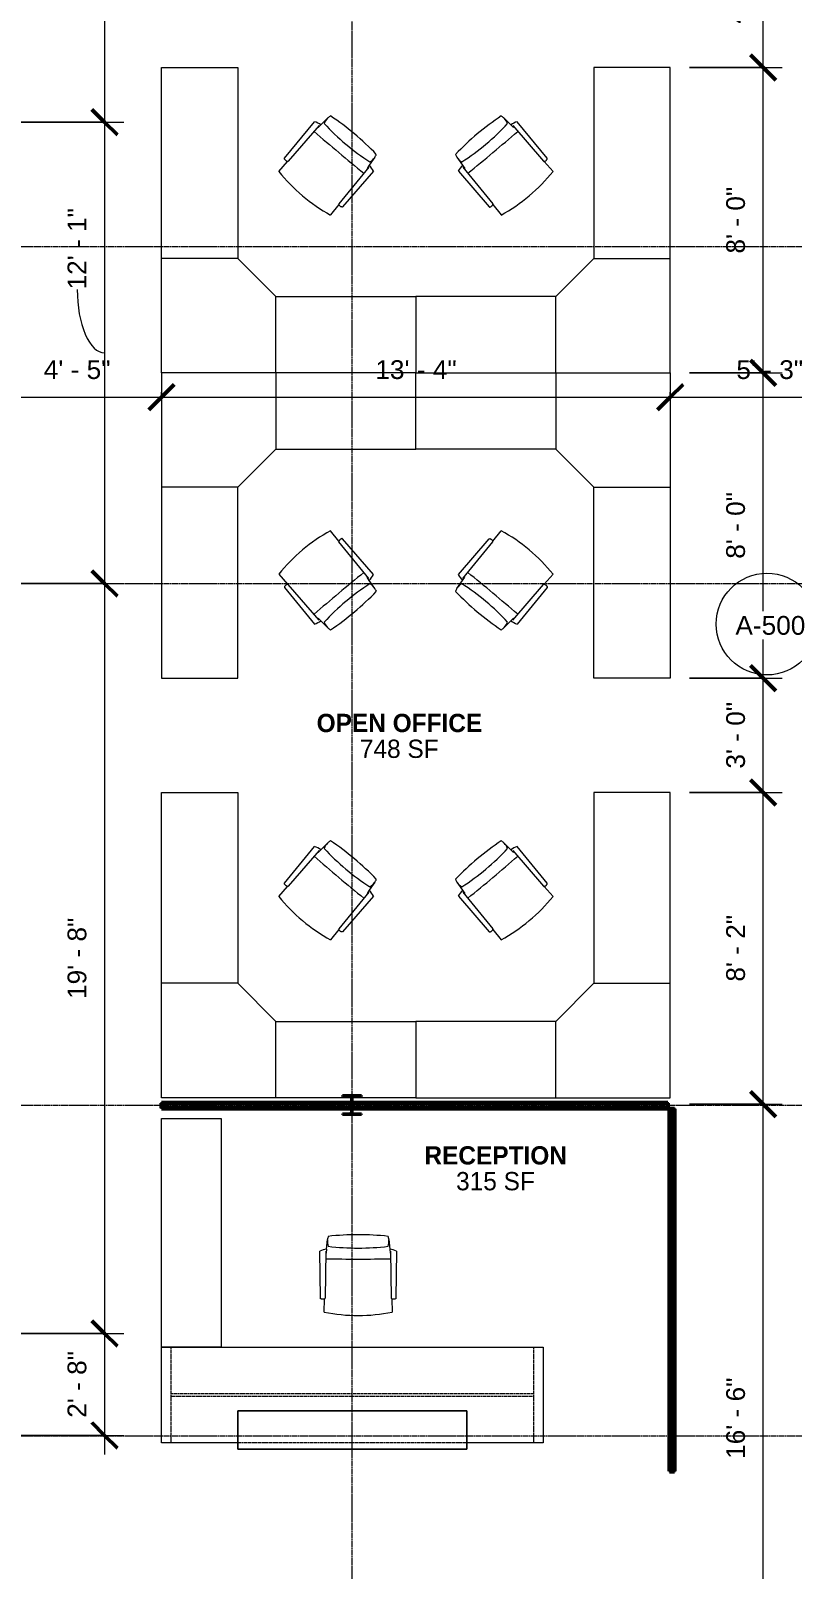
# Model space of a CAD drawing. Header units: inches. Extents: x 30 to 2293, y -1876 to -115.
# Drawn here: x 1599.4 to 1838.8, y -1320.5 to -836.6 of the extents above; entities that cross this region are included whole.
import ezdxf

# ---------------------------------------------------------------- set-up
doc = ezdxf.new("R2010")
doc.units = ezdxf.units.IN
doc.header["$MEASUREMENT"] = 0
doc.linetypes.add('Dash', pattern=[0.25, 0.125, -0.125])
doc.linetypes.add('Grid Line 1_2_', pattern=[0.875, 0.5, -0.125, 0.125, -0.125])
for name, color, linetype, lineweight in [('A-ANNO-DIMS', 211, 'Continuous', 9), ('A-ANNO-DIMS-64', 211, 'Continuous', 9), ('A-AREA-IDEN', 2, 'Continuous', 9), ('A-GLAZ-CWMG', 51, 'Continuous', 9), ('A-WALL', 113, 'Continuous', 18), ('A-WALL-PATT', 111, 'Continuous', 60), ('G-ANNO-SYMB', 111, 'Continuous', 9), ('I-FURN', 30, 'Continuous', 9), ('I-FURN-PNLS', 30, 'Continuous', 9), ('I-FURN-PNLS-HDLN', 30, 'Dash', 9), ('S-COLS', 52, 'Continuous', 9), ('S-GRID', 1, 'Continuous', 9)]:
    doc.layers.add(name, color=color, linetype=linetype, lineweight=lineweight)
doc.styles.add('Arial', font='arial.ttf', dxfattribs={"height": 5.901198})
doc.styles.add('Century Gothic', font='GOTHIC.TTF', dxfattribs={"height": 5.748447})
doc.styles.add('Century Gothic_B', font='GOTHICB.TTF', dxfattribs={"height": 5.744479})
doc.dimstyles.new('Linear_-_3_32__Arial', dxfattribs={"dimscale": 12, "dimtxt": 6, "dimasz": 0.666667, "dimexe": 0.5, "dimexo": 0.333333, "dimgap": 0.333333, "dimtad": 1, "dimdec": 0, "dimzin": 1, "dimdsep": 46, "dimlunit": 4, "dimtxsty": 'Arial', "dimblk1": 'OBLIQUE', "dimblk2": 'OBLIQUE', "dimsah": 1, "dimcen": 0.09, "dimdle": 0.5, "dimazin": 0, "dimtfac": 1, "dimtdec": 4, "dimtix": 1, "dimtmove": 0, "dimatfit": 3, "dimfxl": 1, "dimtvp": 1, "dimfrac": 2, "dimtolj": 1, "dimtzin": 0, "dimarcsym": 2})
doc.dimstyles.new('Linear_-_3_32__Arial_1', dxfattribs={"dimscale": 12, "dimtxt": 6, "dimasz": 0.666667, "dimexe": 0.5, "dimexo": 0.333333, "dimgap": 0.333333, "dimtad": 1, "dimdec": 0, "dimzin": 1, "dimdsep": 46, "dimlunit": 4, "dimtxsty": 'Arial', "dimblk1": 'OBLIQUE', "dimblk2": 'OBLIQUE', "dimsah": 1, "dimcen": 0.09, "dimdle": 0.5, "dimazin": 0, "dimtfac": 1, "dimtdec": 4, "dimtix": 1, "dimtmove": 0, "dimatfit": 3, "dimfxl": 1, "dimtvp": 1, "dimfrac": 2, "dimtolj": 1, "dimtzin": 0, "dimarcsym": 2})
doc.dimstyles.new('Linear_-_3_32__Arial_2', dxfattribs={"dimscale": 12, "dimtxt": 6, "dimasz": 0.666667, "dimexe": 0.5, "dimexo": 0.333333, "dimgap": 0.333333, "dimtad": 1, "dimdec": 0, "dimzin": 1, "dimdsep": 46, "dimlunit": 4, "dimtxsty": 'Arial', "dimblk1": 'OBLIQUE', "dimblk2": 'OBLIQUE', "dimsah": 1, "dimcen": 0.09, "dimdle": 0.5, "dimazin": 0, "dimtfac": 1, "dimtdec": 4, "dimtix": 1, "dimtmove": 0, "dimatfit": 3, "dimfxl": 1, "dimtvp": 1, "dimfrac": 2, "dimtolj": 1, "dimtzin": 0, "dimarcsym": 2})
doc.dimstyles.new('Linear_-_3_32__Arial_3', dxfattribs={"dimscale": 12, "dimtxt": 6, "dimasz": 0.666667, "dimexe": 0.5, "dimexo": 0.333333, "dimgap": 0.333333, "dimtad": 1, "dimdec": 0, "dimzin": 1, "dimdsep": 46, "dimlunit": 4, "dimtxsty": 'Arial', "dimblk1": 'OBLIQUE', "dimblk2": 'OBLIQUE', "dimsah": 1, "dimcen": 0.09, "dimdle": 0.5, "dimazin": 0, "dimtfac": 1, "dimtdec": 4, "dimtix": 1, "dimtmove": 0, "dimatfit": 3, "dimfxl": 1, "dimtvp": 1, "dimfrac": 2, "dimtolj": 1, "dimtzin": 0, "dimarcsym": 2})
doc.dimstyles.new('Linear_-_3_32__Arial_4', dxfattribs={"dimscale": 12, "dimtxt": 6, "dimasz": 0.666667, "dimexe": 0.5, "dimexo": 0.333333, "dimgap": 0.333333, "dimtad": 1, "dimdec": 0, "dimzin": 1, "dimdsep": 46, "dimlunit": 4, "dimtxsty": 'Arial', "dimblk1": 'OBLIQUE', "dimblk2": 'OBLIQUE', "dimsah": 1, "dimcen": 0.09, "dimdle": 0.5, "dimazin": 0, "dimtfac": 1, "dimtdec": 4, "dimtix": 1, "dimtmove": 1, "dimatfit": 3, "dimfxl": 1, "dimtvp": 1, "dimfrac": 2, "dimtolj": 1, "dimtzin": 0, "dimarcsym": 2})

# ---------------------------------------------------------------- blocks, each defined once
blk = doc.blocks.new('Open Source Metal Building_Exterior_rvt-1-Floor Plan - Office Annex')
at = {"layer": 'S-COLS'}
h = blk.add_hatch(dxfattribs=at)
h.set_pattern_fill('FP_4', color=256, style=0, pattern_type=2)
h.set_pattern_definition([(45, (0, 0), (-6.335677, 6.335677), []), (45, (0, 9.6), (-6.335677, 6.335677), [])])
h.paths.add_polyline_path([(1703.31, -1177.46), (1703.31, -1177.2), (1700.92, -1177.2), (1700.57, -1177.05), (1700.43, -1176.71), (1700.43, -1172.22), (1700.57, -1171.87), (1700.92, -1171.73), (1703.31, -1171.73), (1703.31, -1171.47), (1697.32, -1171.47), (1697.32, -1171.73), (1699.71, -1171.73), (1700.05, -1171.87), (1700.2, -1172.22), (1700.2, -1176.71), (1700.05, -1177.05), (1699.71, -1177.2), (1697.32, -1177.2), (1697.32, -1177.46)], flags=0)
at = {"layer": 'S-COLS', "color": 90, "lineweight": 40}
for p, q in [((1703.31, -1171.47), (1697.32, -1171.47)), ((1697.32, -1171.47), (1697.32, -1171.73)), ((1697.32, -1171.73), (1699.71, -1171.73)), ((1700.2, -1172.22), (1700.2, -1176.71)), ((1700.43, -1176.71), (1700.43, -1172.22)), ((1700.92, -1171.73), (1703.31, -1171.73)), ((1703.31, -1171.73), (1703.31, -1171.47)), ((1699.71, -1177.2), (1697.32, -1177.2)), ((1697.32, -1177.2), (1697.32, -1177.46)), ((1697.32, -1177.46), (1703.31, -1177.46)), ((1703.31, -1177.2), (1700.92, -1177.2)), ((1703.31, -1177.46), (1703.31, -1177.2))]:
    blk.add_line(p, q, dxfattribs=at)
for centre, start, end in [((1699.71, -1172.22), 0, 90), ((1700.92, -1172.22), 90, 180), ((1699.71, -1176.71), 270, 0), ((1700.92, -1176.71), 180, 270)]:
    blk.add_arc(centre, 0.49, start, end, dxfattribs=at)
at = {"layer": 'S-GRID', "linetype": 'Grid Line 1_2_'}
for p, q in [((1700.31, -114.83), (1700.31, -1843.89)), ((62.02, -904.46), (2260.57, -904.46)), ((62.02, -1010.46), (2260.57, -1010.46)), ((62.02, -1174.46), (2260.57, -1174.46)), ((62.02, -1278.46), (2260.57, -1278.46))]:
    blk.add_line(p, q, dxfattribs=at)
blk = doc.blocks.new('Haworth_XSeries-Common_Top - 18_75_ x 72_-274885-Floor Plan - Office Annex')
at = {"layer": 'I-FURN-PNLS'}
for p, q in [((-36, 9.375), (36, 9.375)), ((-36, -9.375), (-36, 9.375)), ((36, 9.375), (36, -9.375)), ((36, -9.375), (-36, -9.375))]:
    blk.add_line(p, q, dxfattribs=at)
blk = doc.blocks.new('Haworth_Patterns-Workwall-Table-Special - SPECIAL-274886-Floor Plan - Office Annex')
at = {"layer": 'I-FURN-PNLS'}
for p, q in [((-81, 11), (-57, 11)), ((-81, -19), (-81, 11)), ((15, 11), (39, 11)), ((39, 11), (39, -19)), ((39, -19), (-81, -19))]:
    blk.add_line(p, q, dxfattribs=at)
at = {"layer": 'I-FURN-PNLS', "linetype": 'Dash'}
for p, q in [((-78, -19), (-78, 11)), ((36, -19), (36, 11)), ((-78, -3.5), (36, -3.5)), ((36, -4.5), (-78, -4.5))]:
    blk.add_line(p, q, dxfattribs=at)
blk = doc.blocks.new('Haworth_Patterns-Special_Reception - Special-274887-Floor Plan - Office Annex')
at = {"layer": 'I-FURN-PNLS'}
for p, q in [((-36, 12), (36, 12)), ((-36, 0), (-36, 12)), ((36, 12), (-36, 12)), ((-36, 12), (-36, 0)), ((36, 12), (36, 0)), ((36, 0), (36, 12)), ((36, 0), (-36, 0)), ((-36, 0), (36, 0))]:
    blk.add_line(p, q, dxfattribs=at)
at = {"layer": 'I-FURN-PNLS-HDLN'}
blk.add_line((-36, 10), (36, 10), dxfattribs=at)
blk = doc.blocks.new('Haworth_Chair_s_con-Swivel - Swivel Chair-274888-Floor Plan - Office Annex')
at = {"layer": 'I-FURN'}
for p, q in [((-6.06, 0.91), (-6.14, 5.1)), ((15.15, 5.1), (15.06, 0.92)), ((-7.59, -14.13), (-7.39, 0.72)), ((-5.71, -14.13), (-5.91, 0.72)), ((14.71, -14.13), (14.91, 0.72)), ((16.39, 0.72), (16.59, -14.13)), ((-5.41, -14.68), (-5.52, -13.47)), ((14.41, -14.68), (14.52, -13.47)), ((-5.12, -17.75), (-5.41, -14.68)), ((14.41, -14.68), (14.12, -17.75))]:
    blk.add_line(p, q, dxfattribs=at)
for centre, radius, start, end in [((4.5, -49.55), 55.68, 78.978, 101.022), ((-3.95, -4.36), 10.43, 249.5802, 261.9385), ((4.5, -549.32), 537.71, 88.9087, 91.0916), ((12.95, -4.36), 10.43, 278.0615, 290.4198), ((-0.12, -17.19), 5.04, 162.0733, 184.2841), ((-0.12, -17.19), 5.04, 186.3806, 198.1564), ((4.5, -91.63), 76.57, 82.9413, 97.0587), ((4.5, 66.94), 86.21, 263.7379, 276.2621), ((9.12, -17.19), 5.04, 341.8436, 353.6194), ((9.12, -17.19), 5.04, 355.7159, 17.9267)]:
    blk.add_arc(centre, radius, start, end, dxfattribs=at)
for centre, start_param, end_param in [((-6.65, 0.72), 0.005718, 0.656743), ((-6.65, 0.72), 0.005718, 0.174035), ((15.65, 0.72), 2.481298, 3.135875)]:
    blk.add_ellipse(centre, major_axis=(0.739, 0), ratio=0.427808, start_param=start_param, end_param=end_param, dxfattribs=at)
for points, knots in [([(-7.39, 0.72), (-7.39, 0.77), (-7.33, 0.87), (-7.1, 0.98), (-6.82, 1.04), (-6.53, 1.04), (-6.26, 1), (-6.12, 0.95), (-6.06, 0.91)], [-1, -1, -1, -1, -0.807692, -0.615385, -0.461538, -0.307692, -0.153846, 0, 0, 0, 0]), ([(15.06, 0.92), (15.11, 0.94), (15.21, 0.98), (15.42, 1.03), (15.68, 1.04), (15.96, 1.02), (16.15, 0.96), (16.27, 0.89), (16.34, 0.84), (16.38, 0.78), (16.39, 0.74), (16.39, 0.72)], [-1, -1, -1, -1, -0.884615, -0.769231, -0.615385, -0.461538, -0.307692, -0.230769, -0.153846, -0.076923, 0, 0, 0, 0])]:
    blk.add_open_spline(points, degree=3, knots=knots, dxfattribs=at)
blk = doc.blocks.new('Work Station Desktops - 96_ x 96_-293211-Floor Plan - Office Annex')
at = {"layer": 'I-FURN-PNLS'}
for p, q in [((-3.19, -21.49), (-3.19, -117.49)), ((76.81, -21.49), (-3.19, -21.49)), ((32.81, -21.49), (32.81, -45.49)), ((76.81, -45.49), (76.81, -21.49)), ((20.81, -57.49), (32.81, -45.49)), ((32.81, -45.49), (76.81, -45.49)), ((20.81, -57.49), (-3.19, -57.49)), ((20.81, -117.49), (20.81, -57.49)), ((-3.19, -117.49), (20.81, -117.49))]:
    blk.add_line(p, q, dxfattribs=at)
blk = doc.blocks.new('Work Station Desktops - 96_ x 96_-293747-Floor Plan - Office Annex')
at = {"layer": 'I-FURN-PNLS'}
for p, q in [((-3.19, 117.49), (20.81, 117.49)), ((-3.19, 21.49), (-3.19, 117.49)), ((20.81, 117.49), (20.81, 57.49)), ((20.81, 57.49), (-3.19, 57.49)), ((20.81, 57.49), (32.81, 45.49)), ((32.81, 45.49), (76.81, 45.49)), ((32.81, 21.49), (32.81, 45.49)), ((76.81, 45.49), (76.81, 21.49)), ((76.81, 21.49), (-3.19, 21.49))]:
    blk.add_line(p, q, dxfattribs=at)
blk = doc.blocks.new('Work Station Desktops - 96_ x 96_-V1-Floor Plan - Office Annex')
at = {"layer": 'I-FURN-PNLS'}
for p, q in [((-3.19, 117.49), (20.81, 117.49)), ((-3.19, 21.49), (-3.19, 117.49)), ((20.81, 117.49), (20.81, 57.49)), ((20.81, 57.49), (-3.19, 57.49)), ((20.81, 57.49), (32.81, 45.49)), ((32.81, 45.49), (76.81, 45.49)), ((32.81, 21.49), (32.81, 45.49)), ((76.81, 45.49), (76.81, 21.49)), ((56.55, 21.49), (-3.19, 21.49)), ((76.81, 21.49), (56.82, 21.49))]:
    blk.add_line(p, q, dxfattribs=at)
blk = doc.blocks.new('Haworth_Chair_s_con-Swivel - Swivel Chair-274643-Floor Plan - Office Annex')
at = {"layer": 'I-FURN'}
for p, q in [((-5.41, 14.68), (-5.52, 13.47)), ((-5.12, 17.75), (-5.41, 14.68)), ((14.41, 14.68), (14.12, 17.75)), ((14.41, 14.68), (14.52, 13.47)), ((-7.59, 14.13), (-7.39, -0.72)), ((-5.71, 14.13), (-5.91, -0.72)), ((14.71, 14.13), (14.91, -0.72)), ((16.39, -0.72), (16.59, 14.13)), ((-6.06, -0.91), (-6.14, -5.1)), ((15.15, -5.1), (15.06, -0.92))]:
    blk.add_line(p, q, dxfattribs=at)
for centre, radius, start, end in [((-3.95, 4.36), 10.43, 98.0615, 110.4198), ((-0.12, 17.19), 5.04, 175.7159, 197.9267), ((-0.12, 17.19), 5.04, 161.8436, 173.6194), ((4.5, 91.63), 76.57, 262.9413, 277.0587), ((4.5, -66.94), 86.21, 83.7379, 96.2621), ((9.12, 17.19), 5.04, 6.3806, 18.1564), ((9.12, 17.19), 5.04, 342.0733, 4.2841), ((12.95, 4.36), 10.43, 69.5802, 81.9385), ((4.5, 549.32), 537.71, 268.9084, 271.0913), ((4.5, 49.55), 55.68, 258.978, 281.022)]:
    blk.add_arc(centre, radius, start, end, dxfattribs=at)
for centre, start_param, end_param in [((-6.65, -0.72), 5.626442, 6.277467), ((-6.65, -0.72), 6.10915, 6.277467), ((15.65, -0.72), 3.147311, 3.801887)]:
    blk.add_ellipse(centre, major_axis=(0.739, 0), ratio=0.427808, start_param=start_param, end_param=end_param, dxfattribs=at)
for points, knots in [([(-7.39, -0.72), (-7.39, -0.74), (-7.38, -0.78), (-7.34, -0.84), (-7.27, -0.89), (-7.15, -0.96), (-6.96, -1.02), (-6.68, -1.04), (-6.42, -1.03), (-6.21, -0.98), (-6.11, -0.94), (-6.06, -0.91)], [0, 0, 0, 0, 0.076923, 0.153846, 0.230769, 0.307692, 0.461538, 0.615385, 0.769231, 0.884615, 1, 1, 1, 1]), ([(15.06, -0.92), (15.12, -0.95), (15.26, -1), (15.54, -1.04), (15.82, -1.04), (16.1, -0.98), (16.33, -0.87), (16.39, -0.77), (16.39, -0.72)], [0, 0, 0, 0, 0.153846, 0.307692, 0.461538, 0.615385, 0.807692, 1, 1, 1, 1])]:
    blk.add_open_spline(points, degree=3, knots=knots, dxfattribs=at)
blk = doc.blocks.new('Rectangular Mullion - Profile_Polycarbonate_Lower-707316-Floor Plan - Office Annex')
at = {"layer": 'A-GLAZ-CWMG'}
for p, q in [((1644.06, -1173.52), (1700.2, -1173.52)), ((1644.06, -1175.45), (1644.06, -1173.88)), ((1644.06, -1173.88), (1700.2, -1173.88)), ((1644.06, -1175.52), (1644.06, -1175.45)), ((1644.06, -1175.65), (1644.06, -1175.52)), ((1644.06, -1175.52), (1700.2, -1175.52)), ((1644.06, -1175.65), (1700.2, -1175.65)), ((1700.43, -1173.52), (1796.06, -1173.52)), ((1700.43, -1173.88), (1796.06, -1173.88)), ((1700.43, -1175.52), (1796.06, -1175.52)), ((1700.43, -1175.65), (1796.06, -1175.65)), ((1796.06, -1173.88), (1796.06, -1175.45)), ((1796.06, -1175.45), (1796.06, -1175.52)), ((1796.06, -1175.52), (1796.06, -1175.65))]:
    blk.add_line(p, q, dxfattribs=at)
blk = doc.blocks.new('Rectangular Mullion - Profile_Polycarbonate_Upper and left-707353-Floor Plan - Office Annex')
at = {"layer": 'A-GLAZ-CWMG', "lineweight": 30}
for p, q in [((-3.622, 1.141125), (0, 1.141125)), ((-3.622, 0.787125), (-3.622, 1.141125)), ((-3.372, 0.787125), (-3.622, 0.787125)), ((-0.0625, 1.078625), (-3.5595, 1.078625)), ((-3.5595, 1.078625), (-3.5595, 0.849625)), ((-3.5595, 0.849625), (-3.372, 0.849625)), ((-3.372, 0.849625), (-3.372, 0.787125)), ((-0.0625, -0.922375), (-0.0625, 1.078625)), ((0, 1.141125), (0, -0.984875)), ((-2.834, -0.984875), (-2.834, -0.859875)), ((-2.834, -0.859875), (-2.7715, -0.859875)), ((0, -0.984875), (-2.834, -0.984875)), ((-2.7715, -0.859875), (-2.7715, -0.922375)), ((-2.7715, -0.922375), (-0.0625, -0.922375))]:
    blk.add_line(p, q, dxfattribs=at)
blk = doc.blocks.new('Rectangular Mullion - Profile_Polycarbonate_right-707354-Floor Plan - Office Annex')
at = {"layer": 'A-GLAZ-CWMG', "lineweight": 30}
for p, q in [((0, 1.141125), (-3.622, 1.141125)), ((-3.622, 1.141125), (-3.622, 0.787125)), ((-3.622, 0.787125), (-3.372, 0.787125)), ((-3.5595, 0.849625), (-3.5595, 1.078625)), ((-3.5595, 1.078625), (-0.0625, 1.078625)), ((-3.372, 0.849625), (-3.5595, 0.849625)), ((-3.372, 0.787125), (-3.372, 0.849625)), ((-0.0625, 1.078625), (-0.0625, -0.922375)), ((0, -0.984875), (0, 1.141125)), ((-2.7715, -0.859875), (-2.834, -0.859875)), ((-2.834, -0.859875), (-2.834, -0.984875)), ((-2.834, -0.984875), (0, -0.984875)), ((-2.7715, -0.922375), (-2.7715, -0.859875)), ((-0.0625, -0.922375), (-2.7715, -0.922375))]:
    blk.add_line(p, q, dxfattribs=at)
blk = doc.blocks.new('Rectangular Mullion - Profile_Polycarbonate_Lower-707274-Floor Plan - Office Annex')
at = {"layer": 'A-GLAZ-CWMG'}
for p, q in [((1799.95, -1179.27), (1800.08, -1179.27)), ((1799.95, -1286.03), (1799.95, -1179.27)), ((1800.08, -1179.27), (1800.15, -1179.27)), ((1800.08, -1286.03), (1800.08, -1179.27)), ((1800.15, -1179.27), (1801.72, -1179.27)), ((1801.72, -1286.03), (1801.72, -1179.27)), ((1802.08, -1286.03), (1802.08, -1179.27)), ((1800.08, -1286.03), (1799.95, -1286.03)), ((1800.15, -1286.03), (1800.08, -1286.03)), ((1801.72, -1286.03), (1800.15, -1286.03))]:
    blk.add_line(p, q, dxfattribs=at)
blk = doc.blocks.new('Rectangular Mullion - Profile_Polycarbonate_Upper and left-707355-Floor Plan - Office Annex')
at = {"layer": 'A-GLAZ-CWMG', "lineweight": 30}
for p, q in [((-2.834, 0.859875), (-2.834, 0.984875)), ((-2.834, 0.984875), (0, 0.984875)), ((-2.7715, 0.859875), (-2.834, 0.859875)), ((-0.0625, 0.922375), (-2.7715, 0.922375)), ((-2.7715, 0.922375), (-2.7715, 0.859875)), ((-0.0625, -1.078625), (-0.0625, 0.922375)), ((0, 0.984875), (0, -1.141125)), ((-3.622, -1.141125), (-3.622, -0.787125)), ((-3.622, -0.787125), (-3.372, -0.787125)), ((0, -1.141125), (-3.622, -1.141125)), ((-3.372, -0.849625), (-3.5595, -0.849625)), ((-3.5595, -0.849625), (-3.5595, -1.078625)), ((-3.5595, -1.078625), (-0.0625, -1.078625)), ((-3.372, -0.787125), (-3.372, -0.849625))]:
    blk.add_line(p, q, dxfattribs=at)
blk = doc.blocks.new('Rectangular Mullion - Profile_Polycarbonate_right-707356-Floor Plan - Office Annex')
at = {"layer": 'A-GLAZ-CWMG', "lineweight": 30}
for p, q in [((0, 0.984875), (-2.834, 0.984875)), ((-2.834, 0.984875), (-2.834, 0.859875)), ((-2.834, 0.859875), (-2.7715, 0.859875)), ((-2.7715, 0.859875), (-2.7715, 0.922375)), ((-2.7715, 0.922375), (-0.0625, 0.922375)), ((-0.0625, 0.922375), (-0.0625, -1.078625)), ((0, -1.141125), (0, 0.984875)), ((-3.372, -0.787125), (-3.622, -0.787125)), ((-3.622, -0.787125), (-3.622, -1.141125)), ((-3.622, -1.141125), (0, -1.141125)), ((-3.5595, -1.078625), (-3.5595, -0.849625)), ((-3.5595, -0.849625), (-3.372, -0.849625)), ((-0.0625, -1.078625), (-3.5595, -1.078625)), ((-3.372, -0.849625), (-3.372, -0.787125))]:
    blk.add_line(p, q, dxfattribs=at)
blk = doc.blocks.new('DIMBLOCK24-Floor Plan - Office Annex')
at = {"layer": 'A-ANNO-DIMS-64', "lineweight": 50}
for p, q in [((1829.66, -1174.16), (1825.66, -1170.16)), ((1829.66, -1174.16), (1833.66, -1178.16)), ((1829.66, -1371.84), (1825.66, -1367.84)), ((1829.66, -1371.84), (1833.66, -1375.84))]:
    blk.add_line(p, q, dxfattribs=at)
at = {"layer": 'A-ANNO-DIMS-64'}
for p, q in [((1806.44, -1174.16), (1835.66, -1174.16)), ((1829.66, -1174.16), (1806.44, -1174.16)), ((1829.66, -1377.84), (1829.66, -1174.16)), ((1828.01, -1371.84), (1835.66, -1371.84)), ((1829.66, -1371.84), (1828.01, -1371.84))]:
    blk.add_line(p, q, dxfattribs=at)
at = {"layer": 'A-ANNO-DIMS-64', "color": 0, "insert": (1818.01, -1285.74), "char_height": 5.901, "width": 30.5723, "attachment_point": 1, "rotation": 90, "line_spacing_factor": 0.938532, "style": 'Arial'}
blk.add_mtext('16\' - 6"', dxfattribs=at)
blk = doc.blocks.new('_Oblique')
at = {"color": 0, "linetype": 'ByBlock', "lineweight": -2}
blk.add_line((-0.5, -0.5), (0.5, 0.5), dxfattribs=at)
blk = doc.blocks.new('DIMBLOCK25-Floor Plan - Office Annex')
at = {"layer": 'A-ANNO-DIMS-64', "lineweight": 50}
for p, q in [((1829.66, -1076.16), (1825.66, -1072.16)), ((1829.66, -1076.16), (1833.66, -1080.16)), ((1829.66, -1174.16), (1825.66, -1170.16)), ((1829.66, -1174.16), (1833.66, -1178.16))]:
    blk.add_line(p, q, dxfattribs=at)
at = {"layer": 'A-ANNO-DIMS-64'}
for p, q in [((1806.44, -1076.16), (1835.66, -1076.16)), ((1829.66, -1076.16), (1806.44, -1076.16)), ((1829.66, -1174.16), (1829.66, -1076.16)), ((1806.44, -1174.16), (1835.66, -1174.16)), ((1829.66, -1174.16), (1806.44, -1174.16))]:
    blk.add_line(p, q, dxfattribs=at)
at = {"layer": 'A-ANNO-DIMS-64', "color": 0, "insert": (1818.01, -1135.64), "char_height": 5.901, "width": 25.1446, "attachment_point": 1, "rotation": 90, "line_spacing_factor": 0.938532, "style": 'Arial'}
blk.add_mtext('8\' - 2"', dxfattribs=at)
blk = doc.blocks.new('DIMBLOCK26-Floor Plan - Office Annex')
at = {"layer": 'A-ANNO-DIMS-64'}
for p, q in [((1806.44, -1040.16), (1835.66, -1040.16)), ((1829.66, -1040.16), (1806.44, -1040.16)), ((1829.66, -1076.16), (1829.66, -1040.16)), ((1806.44, -1076.16), (1835.66, -1076.16)), ((1829.66, -1076.16), (1806.44, -1076.16))]:
    blk.add_line(p, q, dxfattribs=at)
at = {"layer": 'A-ANNO-DIMS-64', "lineweight": 50}
for p, q in [((1829.66, -1040.16), (1825.66, -1036.16)), ((1829.66, -1040.16), (1833.66, -1044.16)), ((1829.66, -1076.16), (1825.66, -1072.16)), ((1829.66, -1076.16), (1833.66, -1080.16))]:
    blk.add_line(p, q, dxfattribs=at)
at = {"layer": 'A-ANNO-DIMS-64', "color": 0, "insert": (1818.01, -1068.64), "char_height": 5.901, "width": 25.1446, "attachment_point": 1, "rotation": 90, "line_spacing_factor": 0.938532, "style": 'Arial'}
blk.add_mtext('3\' - 0"', dxfattribs=at)
blk = doc.blocks.new('DIMBLOCK27-Floor Plan - Office Annex')
at = {"layer": 'A-ANNO-DIMS-64', "lineweight": 50}
for p, q in [((1829.66, -944.16), (1825.66, -940.16)), ((1829.66, -944.16), (1833.66, -948.16)), ((1829.66, -1040.16), (1825.66, -1036.16)), ((1829.66, -1040.16), (1833.66, -1044.16))]:
    blk.add_line(p, q, dxfattribs=at)
at = {"layer": 'A-ANNO-DIMS-64'}
for p, q in [((1806.44, -944.16), (1835.66, -944.16)), ((1829.66, -944.16), (1806.44, -944.16)), ((1829.66, -1040.16), (1829.66, -944.16)), ((1806.44, -1040.16), (1835.66, -1040.16)), ((1829.66, -1040.16), (1806.44, -1040.16))]:
    blk.add_line(p, q, dxfattribs=at)
at = {"layer": 'A-ANNO-DIMS-64', "color": 0, "insert": (1818.01, -1002.64), "char_height": 5.901, "width": 25.1446, "attachment_point": 1, "rotation": 90, "line_spacing_factor": 0.938532, "style": 'Arial'}
blk.add_mtext('8\' - 0"', dxfattribs=at)
blk = doc.blocks.new('DIMBLOCK28-Floor Plan - Office Annex')
at = {"layer": 'A-ANNO-DIMS-64', "lineweight": 50}
for p, q in [((1829.66, -848.16), (1825.66, -844.16)), ((1829.66, -848.16), (1833.66, -852.16)), ((1829.66, -944.16), (1825.66, -940.16)), ((1829.66, -944.16), (1833.66, -948.16))]:
    blk.add_line(p, q, dxfattribs=at)
at = {"layer": 'A-ANNO-DIMS-64'}
for p, q in [((1806.44, -848.16), (1835.66, -848.16)), ((1829.66, -848.16), (1806.44, -848.16)), ((1829.66, -944.16), (1829.66, -848.16)), ((1806.44, -944.16), (1835.66, -944.16)), ((1829.66, -944.16), (1806.44, -944.16))]:
    blk.add_line(p, q, dxfattribs=at)
at = {"layer": 'A-ANNO-DIMS-64', "color": 0, "insert": (1818.01, -906.64), "char_height": 5.901, "width": 25.1446, "attachment_point": 1, "rotation": 90, "line_spacing_factor": 0.938532, "style": 'Arial'}
blk.add_mtext('8\' - 0"', dxfattribs=at)
blk = doc.blocks.new('DIMBLOCK29-Floor Plan - Office Annex')
at = {"layer": 'A-ANNO-DIMS-64'}
for p, q in [((1829.66, -848.16), (1829.66, -793.41)), ((1828.01, -799.41), (1835.66, -799.41)), ((1829.66, -799.41), (1828.01, -799.41)), ((1806.44, -848.16), (1835.66, -848.16)), ((1829.66, -848.16), (1806.44, -848.16))]:
    blk.add_line(p, q, dxfattribs=at)
at = {"layer": 'A-ANNO-DIMS-64', "lineweight": 50}
for p, q in [((1829.66, -799.41), (1825.66, -795.41)), ((1829.66, -799.41), (1833.66, -803.41)), ((1829.66, -848.16), (1825.66, -844.16)), ((1829.66, -848.16), (1833.66, -852.16))]:
    blk.add_line(p, q, dxfattribs=at)
at = {"layer": 'A-ANNO-DIMS-64', "color": 0, "insert": (1818.01, -834.27), "char_height": 5.901, "width": 25.1446, "attachment_point": 1, "rotation": 90, "line_spacing_factor": 0.938532, "style": 'Arial'}
blk.add_mtext('4\' - 1"', dxfattribs=at)
blk = doc.blocks.new('DIMBLOCK34-Floor Plan - Office Annex')
at = {"layer": 'A-ANNO-DIMS-64'}
for p, q in [((1622.58, -690.46), (1622.58, -865.34)), ((1593.78, -696.46), (1628.58, -696.46)), ((1622.58, -696.46), (1593.78, -696.46)), ((1591.4, -865.34), (1628.58, -865.34)), ((1622.58, -865.34), (1591.4, -865.34))]:
    blk.add_line(p, q, dxfattribs=at)
at = {"layer": 'A-ANNO-DIMS-64', "lineweight": 50}
for p, q in [((1622.58, -696.46), (1618.58, -692.46)), ((1622.58, -696.46), (1626.58, -700.46)), ((1622.58, -865.34), (1618.58, -861.34)), ((1622.58, -865.34), (1626.58, -869.34))]:
    blk.add_line(p, q, dxfattribs=at)
at = {"layer": 'A-ANNO-DIMS-64', "color": 0, "insert": (1610.92, -793.64), "char_height": 5.901, "width": 30.5723, "attachment_point": 1, "rotation": 90, "line_spacing_factor": 0.938532, "style": 'Arial'}
blk.add_mtext('14\' - 1"', dxfattribs=at)
blk = doc.blocks.new('DIMBLOCK35-Floor Plan - Office Annex')
at = {"layer": 'A-ANNO-DIMS-64'}
for p, q in [((1591.4, -865.34), (1628.58, -865.34)), ((1622.58, -865.34), (1591.4, -865.34)), ((1622.58, -865.34), (1622.58, -1010.4)), ((1591.4, -1010.4), (1628.58, -1010.4)), ((1622.58, -1010.4), (1591.4, -1010.4))]:
    blk.add_line(p, q, dxfattribs=at)
at = {"layer": 'A-ANNO-DIMS-64', "lineweight": 50}
for p, q in [((1622.58, -865.34), (1618.58, -861.34)), ((1622.58, -865.34), (1626.58, -869.34)), ((1622.58, -1010.4), (1618.58, -1006.4)), ((1622.58, -1010.4), (1626.58, -1014.4))]:
    blk.add_line(p, q, dxfattribs=at)
at = {"layer": 'A-ANNO-DIMS-64'}
blk.add_ellipse((1622.58, -917.93), major_axis=(0, 19.94), ratio=0.432163, start_param=1.570796, end_param=3.141593, dxfattribs=at)
at = {"layer": 'A-ANNO-DIMS-64', "color": 0, "insert": (1610.92, -917.93), "char_height": 5.901, "width": 30.5723, "attachment_point": 1, "rotation": 90, "line_spacing_factor": 0.938532, "style": 'Arial'}
blk.add_mtext('12\' - 1"', dxfattribs=at)
blk = doc.blocks.new('DIMBLOCK36-Floor Plan - Office Annex')
at = {"layer": 'A-ANNO-DIMS-64', "lineweight": 50}
for p, q in [((1622.58, -1010.4), (1618.58, -1006.4)), ((1622.58, -1010.4), (1626.58, -1014.4)), ((1622.58, -1246.34), (1618.58, -1242.34)), ((1622.58, -1246.34), (1626.58, -1250.34))]:
    blk.add_line(p, q, dxfattribs=at)
at = {"layer": 'A-ANNO-DIMS-64'}
for p, q in [((1591.4, -1010.4), (1628.58, -1010.4)), ((1622.58, -1010.4), (1591.4, -1010.4)), ((1622.58, -1010.4), (1622.58, -1246.34)), ((1591.4, -1246.34), (1628.58, -1246.34)), ((1622.58, -1246.34), (1591.4, -1246.34))]:
    blk.add_line(p, q, dxfattribs=at)
at = {"layer": 'A-ANNO-DIMS-64', "color": 0, "insert": (1610.92, -1141.1), "char_height": 5.901, "width": 30.5723, "attachment_point": 1, "rotation": 90, "line_spacing_factor": 0.938532, "style": 'Arial'}
blk.add_mtext('19\' - 8"', dxfattribs=at)
blk = doc.blocks.new('DIMBLOCK37-Floor Plan - Office Annex')
at = {"layer": 'A-ANNO-DIMS-64', "lineweight": 50}
for p, q in [((1622.58, -1246.34), (1618.58, -1242.34)), ((1622.58, -1246.34), (1626.58, -1250.34)), ((1622.58, -1278.34), (1618.58, -1274.34)), ((1622.58, -1278.34), (1626.58, -1282.34))]:
    blk.add_line(p, q, dxfattribs=at)
at = {"layer": 'A-ANNO-DIMS-64'}
for p, q in [((1591.4, -1246.34), (1628.58, -1246.34)), ((1622.58, -1246.34), (1591.4, -1246.34)), ((1622.58, -1246.34), (1622.58, -1284.34)), ((1589.03, -1278.34), (1628.58, -1278.34)), ((1622.58, -1278.34), (1589.03, -1278.34))]:
    blk.add_line(p, q, dxfattribs=at)
at = {"layer": 'A-ANNO-DIMS-64', "color": 0, "insert": (1610.92, -1272.81), "char_height": 5.901, "width": 25.1446, "attachment_point": 1, "rotation": 90, "line_spacing_factor": 0.938532, "style": 'Arial'}
blk.add_mtext('2\' - 8"', dxfattribs=at)
blk = doc.blocks.new('Elevation - Filled Arrow-152140-Floor Plan - Office Annex')
at = {"layer": 'G-ANNO-SYMB'}
blk.add_circle((0, 0), 0.25, dxfattribs=at)
blk = doc.blocks.new('DIMBLOCK54-Floor Plan - Office Annex')
at = {"layer": 'A-ANNO-DIMS-64', "lineweight": 50}
for p, q in [((1587.4, -951.85), (1591.4, -947.85)), ((1640.44, -951.85), (1644.44, -947.85)), ((1587.4, -951.85), (1583.4, -955.85)), ((1640.44, -951.85), (1636.44, -955.85))]:
    blk.add_line(p, q, dxfattribs=at)
at = {"layer": 'A-ANNO-DIMS-64'}
for p, q in [((1587.4, -950.2), (1587.4, -957.85)), ((1587.4, -951.85), (1587.4, -950.2)), ((1587.4, -951.85), (1640.44, -951.85)), ((1640.44, -950.2), (1640.44, -957.85)), ((1640.44, -951.85), (1640.44, -950.2))]:
    blk.add_line(p, q, dxfattribs=at)
at = {"layer": 'A-ANNO-DIMS-64', "color": 0, "insert": (1603.44, -940.2), "char_height": 5.901, "width": 25.1446, "attachment_point": 1, "line_spacing_factor": 0.938532, "style": 'Arial'}
blk.add_mtext('4\' - 5"', dxfattribs=at)
blk = doc.blocks.new('DIMBLOCK55-Floor Plan - Office Annex')
at = {"layer": 'A-ANNO-DIMS-64', "lineweight": 50}
for p, q in [((1640.44, -951.85), (1644.44, -947.85)), ((1800.44, -951.85), (1804.44, -947.85)), ((1640.44, -951.85), (1636.44, -955.85)), ((1800.44, -951.85), (1796.44, -955.85))]:
    blk.add_line(p, q, dxfattribs=at)
at = {"layer": 'A-ANNO-DIMS-64'}
for p, q in [((1640.44, -950.2), (1640.44, -957.85)), ((1640.44, -951.85), (1640.44, -950.2)), ((1640.44, -951.85), (1800.44, -951.85)), ((1800.44, -950.2), (1800.44, -957.85)), ((1800.44, -951.85), (1800.44, -950.2))]:
    blk.add_line(p, q, dxfattribs=at)
at = {"layer": 'A-ANNO-DIMS-64', "color": 0, "insert": (1707.7, -940.2), "char_height": 5.901, "width": 30.5723, "attachment_point": 1, "line_spacing_factor": 0.938532, "style": 'Arial'}
blk.add_mtext('13\' - 4"', dxfattribs=at)
blk = doc.blocks.new('DIMBLOCK56-Floor Plan - Office Annex')
at = {"layer": 'A-ANNO-DIMS-64', "lineweight": 50}
for p, q in [((1800.44, -951.85), (1804.44, -947.85)), ((1862.94, -951.85), (1866.94, -947.85)), ((1800.44, -951.85), (1796.44, -955.85)), ((1862.94, -951.85), (1858.94, -955.85))]:
    blk.add_line(p, q, dxfattribs=at)
at = {"layer": 'A-ANNO-DIMS-64'}
for p, q in [((1800.44, -950.2), (1800.44, -957.85)), ((1800.44, -951.85), (1800.44, -950.2)), ((1800.44, -951.85), (1862.94, -951.85)), ((1862.94, -950.2), (1862.94, -957.85)), ((1862.94, -951.85), (1862.94, -950.2))]:
    blk.add_line(p, q, dxfattribs=at)
at = {"layer": 'A-ANNO-DIMS-64', "color": 0, "insert": (1821.21, -940.2), "char_height": 5.901, "width": 25.1446, "attachment_point": 1, "line_spacing_factor": 0.938532, "style": 'Arial'}
blk.add_mtext('5\' - 3"', dxfattribs=at)

msp = doc.modelspace()

# ---------------------------------------------------------------- hatches: boundary and pattern name
at = {"layer": 'A-WALL-PATT', "lineweight": 9, "transparency": 33554649}
for points in [[(1640.5, -1175.45), (1799.62, -1175.45), (1799.62, -1173.88), (1640.5, -1173.88)], [(1801.72, -1289.59), (1801.72, -1175.71), (1800.15, -1175.71), (1800.15, -1289.59)]]:
    msp.add_hatch(color=256, dxfattribs=at).paths.add_polyline_path(points, flags=0)

# ---------------------------------------------------------------- linework, layer by layer
at = {"layer": 'A-WALL', "lineweight": 60}
for p, q in [((1799.62, -1173.88), (1640.5, -1173.88)), ((1640.5, -1173.88), (1640.5, -1175.45)), ((1640.5, -1175.45), (1799.62, -1175.45)), ((1799.62, -1175.45), (1799.62, -1173.88)), ((1800.15, -1175.71), (1800.15, -1289.59)), ((1801.72, -1175.71), (1800.15, -1175.71)), ((1801.72, -1289.59), (1801.72, -1175.71)), ((1800.15, -1289.59), (1801.72, -1289.59))]:
    msp.add_line(p, q, dxfattribs=at)

# ---------------------------------------------------------------- block references
at = {"layer": 'A-GLAZ-CWMG', "extrusion": (0, 0, -1)}
msp.add_blockref('Rectangular Mullion - Profile_Polycarbonate_Upper and left-707353-Floor Plan - Office Annex', (-1640.44, -1174.66), dxfattribs=at)
at = {"layer": 'A-GLAZ-CWMG'}
for name, p in [('Rectangular Mullion - Profile_Polycarbonate_Lower-707316-Floor Plan - Office Annex', (0, 0)), ('Rectangular Mullion - Profile_Polycarbonate_right-707354-Floor Plan - Office Annex', (1799.69, -1174.66)), ('Rectangular Mullion - Profile_Polycarbonate_Lower-707274-Floor Plan - Office Annex', (0, 0))]:
    msp.add_blockref(name, p, dxfattribs=at)
at = {"layer": 'A-GLAZ-CWMG', "rotation": 90.00000000000001}
msp.add_blockref('Rectangular Mullion - Profile_Polycarbonate_right-707356-Floor Plan - Office Annex', (1800.94, -1175.65), dxfattribs=at)
at = {"layer": 'A-GLAZ-CWMG', "extrusion": (0, 0, -1), "rotation": 270}
msp.add_blockref('Rectangular Mullion - Profile_Polycarbonate_Upper and left-707355-Floor Plan - Office Annex', (-1800.94, -1289.65), dxfattribs=at)
at = {"layer": 'G-ANNO-SYMB', "xscale": 63.99999999999997, "yscale": 63.99999999999997, "zscale": 63.99999999999997}
msp.add_blockref('Elevation - Filled Arrow-152140-Floor Plan - Office Annex', (1830.84, -1023.18), dxfattribs=at)
at = {"layer": 'I-FURN'}
for name, p, rotation in [('Haworth_Chair_s_con-Swivel - Swivel Chair-274888-Floor Plan - Office Annex', (1692.19, -886.66), 139.9999999999998), ('Haworth_Chair_s_con-Swivel - Swivel Chair-274643-Floor Plan - Office Annex', (1748.69, -886.66), 40.00000000000097), ('Haworth_Chair_s_con-Swivel - Swivel Chair-274643-Floor Plan - Office Annex', (1692.19, -1001.67), 219.9999999999997), ('Haworth_Chair_s_con-Swivel - Swivel Chair-274888-Floor Plan - Office Annex', (1748.69, -1001.67), 319.9999999999995), ('Haworth_Chair_s_con-Swivel - Swivel Chair-274888-Floor Plan - Office Annex', (1692.19, -1114.66), 139.9999999999999), ('Haworth_Chair_s_con-Swivel - Swivel Chair-274643-Floor Plan - Office Annex', (1748.69, -1114.66), 40.0000000000001), ('Haworth_Chair_s_con-Swivel - Swivel Chair-274888-Floor Plan - Office Annex', (1706.8, -1234.51), 180)]:
    msp.add_blockref(name, p, dxfattribs=dict(at, rotation=rotation))
at = {"layer": 'I-FURN-PNLS'}
for name, p in [('Work Station Desktops - 96_ x 96_-293747-Floor Plan - Office Annex', (1643.62, -965.65)), ('Work Station Desktops - 96_ x 96_-293211-Floor Plan - Office Annex', (1643.62, -922.68)), ('Work Station Desktops - 96_ x 96_-V1-Floor Plan - Office Annex', (1643.62, -1193.65))]:
    msp.add_blockref(name, p, dxfattribs=at)
for name, p, rotation in [('Work Station Desktops - 96_ x 96_-293211-Floor Plan - Office Annex', (1797.25, -965.65), 180), ('Work Station Desktops - 96_ x 96_-293747-Floor Plan - Office Annex', (1797.25, -922.68), 180), ('Work Station Desktops - 96_ x 96_-293211-Floor Plan - Office Annex', (1797.25, -1193.65), 180), ('Haworth_XSeries-Common_Top - 18_75_ x 72_-274885-Floor Plan - Office Annex', (1649.81, -1214.66), 269.9999999999999), ('Haworth_Patterns-Workwall-Table-Special - SPECIAL-274886-Floor Plan - Office Annex', (1679.44, -1269.66), 180), ('Haworth_Patterns-Special_Reception - Special-274887-Floor Plan - Office Annex', (1700.44, -1270.66), 180)]:
    msp.add_blockref(name, p, dxfattribs=dict(at, rotation=rotation))

# ---------------------------------------------------------------- texts
at = {"layer": 'A-AREA-IDEN', "attachment_point": 2}
for s, insert, char_height, width, line_spacing_factor, style in [('OPEN OFFICE', (1715.27, -1051.41), 5.7445, 60.48, 0.984796, 'Century Gothic_B'), ('748 SF', (1715.22, -1059.53), 5.748, 27.648, 0.984117, 'Century Gothic'), ('RECEPTION', (1745.53, -1187.41), 5.744, 50.112, 0.984796, 'Century Gothic_B'), ('315 SF', (1745.47, -1195.52), 5.748, 27.648, 0.984117, 'Century Gothic')]:
    msp.add_mtext(s, dxfattribs=dict(at, insert=insert, char_height=char_height, width=width, line_spacing_factor=line_spacing_factor, style=style))

# ---------------------------------------------------------------- dimensions: what is measured, and where the dimension line sits
at = {"layer": 'A-ANNO-DIMS'}
for base, p1, p2, dimstyle, override, picture, middle in [((1622.58, -865.34), (1589.78, -696.46), (1587.4, -865.34), 'Linear_-_3_32__Arial', {"dimpost": '<>', "dimfxl": 168.8917}, 'DIMBLOCK34-Floor Plan - Office Annex', (1615.62, -780.9)), ((1829.66, -799.41), (1802.44, -848.16), (1824.01, -799.41), 'Linear_-_3_32__Arial_3', {"dimpost": '<>', "dimfxl": 53.308566}, 'DIMBLOCK29-Floor Plan - Office Annex', (1822.7, -823.79)), ((1829.66, -848.16), (1802.44, -944.16), (1802.44, -848.16), 'Linear_-_3_32__Arial_3', {"dimpost": '<>', "dimfxl": 96}, 'DIMBLOCK28-Floor Plan - Office Annex', (1822.65, -896.16)), ((1829.66, -944.16), (1802.44, -1040.16), (1802.44, -944.16), 'Linear_-_3_32__Arial_3', {"dimpost": '<>', "dimfxl": 96}, 'DIMBLOCK27-Floor Plan - Office Annex', (1822.65, -992.16)), ((1622.58, -1246.34), (1587.4, -1010.4), (1587.4, -1246.34), 'Linear_-_3_32__Arial_1', {"dimpost": '<>', "dimfxl": 235.940813}, 'DIMBLOCK36-Floor Plan - Office Annex', (1615.57, -1128.37)), ((1829.66, -1040.16), (1802.44, -1076.16), (1802.44, -1040.16), 'Linear_-_3_32__Arial_3', {"dimpost": '<>', "dimfxl": 36}, 'DIMBLOCK26-Floor Plan - Office Annex', (1822.65, -1058.16)), ((1829.66, -1076.16), (1802.44, -1174.16), (1802.44, -1076.16), 'Linear_-_3_32__Arial_2', {"dimpost": '<>', "dimfxl": 98}, 'DIMBLOCK25-Floor Plan - Office Annex', (1822.65, -1125.16)), ((1829.66, -1174.16), (1824.01, -1371.84), (1802.44, -1174.16), 'Linear_-_3_32__Arial', {"dimpost": '<>', "dimfxl": 198.844636}, 'DIMBLOCK24-Floor Plan - Office Annex', (1822.65, -1273)), ((1622.58, -1278.34), (1587.4, -1246.34), (1585.03, -1278.34), 'Linear_-_3_32__Arial_1', {"dimpost": '<>', "dimfxl": 32.088014}, 'DIMBLOCK37-Floor Plan - Office Annex', (1615.57, -1262.34))]:
    dim = msp.add_linear_dim(base=base, p1=p1, p2=p2, angle=90, dimstyle=dimstyle, override=override, dxfattribs=at)
    dim.commit()
    dim.dimension.update_dxf_attribs({"geometry": picture, "text_midpoint": middle})
dim = msp.add_linear_dim(base=(1622.58, -1010.4), p1=(1587.4, -865.34), p2=(1587.4, -1010.4), angle=90, dimstyle='Linear_-_3_32__Arial_4', override={"dimpost": '<>', "dimfxl": 145.059187}, dxfattribs=at)
dim.commit()
dim.dimension.update_dxf_attribs({"geometry": 'DIMBLOCK35-Floor Plan - Office Annex', "text_midpoint": (1614.86, -902.64), "dimtype": 160, "text_rotation": 90})
for base, p1, p2, dimstyle, override, picture, middle in [((1640.44, -951.85), (1587.4, -946.2), (1640.44, -946.2), 'Linear_-_3_32__Arial_2', {"dimpost": '<>', "dimfxl": 53.033949}, 'DIMBLOCK54-Floor Plan - Office Annex', (1613.92, -944.85)), ((1800.44, -951.85), (1640.44, -946.2), (1800.44, -946.2), 'Linear_-_3_32__Arial_3', {"dimpost": '<>', "dimfxl": 160}, 'DIMBLOCK55-Floor Plan - Office Annex', (1720.44, -944.84)), ((1862.93665682, -951.85329595), (1800.43665682, -946.1964417), (1862.93665682, -946.1964417), 'Linear_-_3_32__Arial', {"dimpost": '<>', "dimfxl": 62.5}, 'DIMBLOCK56-Floor Plan - Office Annex', (1831.68665682, -944.83829116))]:
    dim = msp.add_linear_dim(base=base, p1=p1, p2=p2, dimstyle=dimstyle, override=override, dxfattribs=at)
    dim.commit()
    dim.dimension.update_dxf_attribs({"geometry": picture, "text_midpoint": middle})

# ---------------------------------------------------------------- next in the draw order: texts
at = {"layer": 'G-ANNO-SYMB', "insert": (1831.91, -1020.64), "char_height": 5.901, "width": 26.208, "attachment_point": 2, "line_spacing_factor": 0.938532, "style": 'Arial', "bg_fill": 3, "box_fill_scale": 1.25, "bg_fill_color": 0, "bg_fill_transparency": 0}
msp.add_mtext('A-500', dxfattribs=at)

# ---------------------------------------------------------------- next in the draw order: block references
at = {"lineweight": 5}
msp.add_blockref('Open Source Metal Building_Exterior_rvt-1-Floor Plan - Office Annex', (0, 0), dxfattribs=at)

doc.saveas('drawing.dxf')
